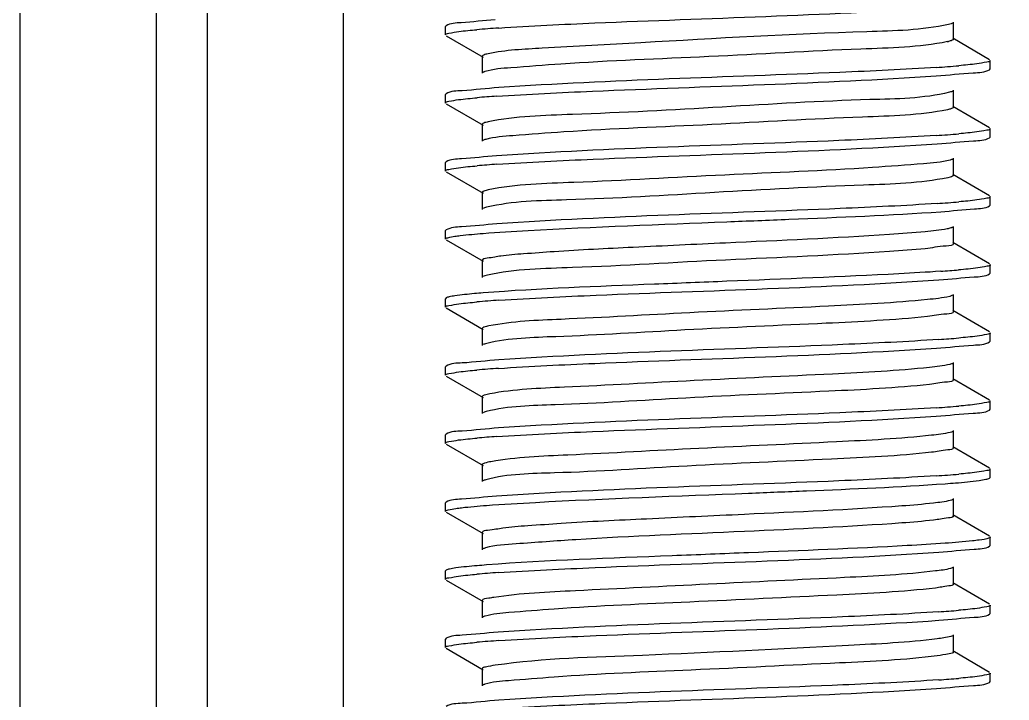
# Model space of a CAD drawing. Extents: x 27938 to 1042331, y -235042 to 1535213.
# Drawn here: x 701681.2 to 702027.2, y 768253.4 to 768491.5 of the extents above; entities that cross this region are included whole.
import ezdxf

# ---------------------------------------------------------------- set-up
doc = ezdxf.new("R2010")
doc.units = 0
doc.header["$LTSCALE"] = 1000
doc.header["$MEASUREMENT"] = 0
doc.styles.get("Standard").update_dxf_attribs({"font": 'gbenor.shx', "bigfont": 'gbcbig.shx'})
doc.dimstyles.get("Standard").update_dxf_attribs({"dimtxt": 0.18, "dimasz": 0.18, "dimexe": 0.18, "dimexo": 0.0625, "dimgap": 0.09, "dimtad": 0, "dimtih": 1, "dimtoh": 1, "dimdec": 4, "dimzin": 0, "dimdsep": 46, "dimtxsty": 'Standard', "dimcen": 0.09, "dimadec": 0, "dimazin": 0, "dimtfac": 1, "dimtdec": 4, "dimtofl": 0, "dimtmove": 0, "dimatfit": 3, "dimfxl": 1, "dimtolj": 1, "dimtzin": 0, "dimarcsym": 0})

msp = doc.modelspace()

# ---------------------------------------------------------------- linework, layer by layer
at = {"linetype": 'Continuous'}
for p, q in [((701681.22, 770483.4), (701681.22, 765742.38)), ((701728.85, 770483.4), (701728.85, 765742.38)), ((701746.71, 770483.4), (701746.71, 765742.38)), ((701794.33, 770483.4), (701794.33, 765742.38)), ((702007.67, 768484.69), (702007.67, 768490.64)), ((701830.28, 768489.41), (701830.05, 768489.15)), ((701830.05, 768486.18), (701830.05, 768489.15)), ((701830.05, 768486.18), (701830.05, 768489.15)), ((701830.28, 768485.91), (701843.2, 768478.43)), ((702020.33, 768477.51), (702007.41, 768484.99)), ((701842.94, 768478.73), (701842.94, 768472.78)), ((702020.56, 768474.27), (702020.56, 768477.25)), ((702020.56, 768474.27), (702020.56, 768477.25)), ((702020.33, 768474.01), (702020.56, 768474.27)), ((702007.67, 768460.87), (702007.67, 768466.83)), ((701830.28, 768465.6), (701830.05, 768465.34)), ((701830.05, 768462.36), (701830.05, 768465.34)), ((701830.05, 768462.36), (701830.05, 768465.34)), ((701830.28, 768462.1), (701843.2, 768454.62)), ((702006.24, 768460.17), (702005.61, 768460.02)), ((702020.33, 768453.69), (702007.41, 768461.18)), ((701842.94, 768454.92), (701842.94, 768448.97)), ((702020.56, 768450.46), (702020.56, 768453.43)), ((702020.56, 768450.46), (702020.56, 768453.43)), ((702020.33, 768450.2), (702020.56, 768450.46)), ((702007.67, 768437.06), (702007.67, 768443.01)), ((701830.28, 768441.79), (701830.05, 768441.53)), ((701830.05, 768438.55), (701830.05, 768441.53)), ((701830.05, 768438.55), (701830.05, 768441.53)), ((701830.28, 768438.29), (701843.2, 768430.81)), ((702006.53, 768436.43), (702005.66, 768436.22)), ((702020.33, 768429.88), (702007.41, 768437.36)), ((701842.94, 768431.11), (701842.94, 768425.16)), ((702020.56, 768426.64), (702020.56, 768429.62)), ((702020.56, 768426.64), (702020.56, 768429.62)), ((702020.33, 768426.38), (702020.56, 768426.64)), ((701830.28, 768417.97), (701830.05, 768417.71)), ((702007.67, 768413.25), (702007.67, 768419.2)), ((701830.05, 768414.74), (701830.05, 768417.71)), ((701830.05, 768414.74), (701830.05, 768417.71)), ((701830.28, 768414.48), (701843.2, 768406.99)), ((702020.33, 768406.07), (702007.41, 768413.55)), ((701842.94, 768407.3), (701842.94, 768401.34)), ((702020.56, 768402.83), (702020.56, 768405.81)), ((702020.56, 768402.83), (702020.56, 768405.81)), ((702020.33, 768402.57), (702020.56, 768402.83)), ((701830.28, 768394.16), (701830.05, 768393.9)), ((701830.05, 768390.92), (701830.05, 768393.9)), ((701830.05, 768390.92), (701830.05, 768393.9)), ((702007.67, 768389.44), (702007.67, 768395.39)), ((701830.28, 768390.66), (701843.2, 768383.18)), ((702020.33, 768382.26), (702007.41, 768389.74)), ((701842.94, 768383.48), (701842.94, 768377.53)), ((702020.56, 768379.02), (702020.56, 768381.99)), ((702020.56, 768379.02), (702020.56, 768381.99)), ((702020.33, 768378.76), (702020.56, 768379.02)), ((701830.28, 768370.35), (701830.05, 768370.09)), ((701830.05, 768367.11), (701830.05, 768370.09)), ((701830.05, 768367.11), (701830.05, 768370.09)), ((702007.67, 768365.62), (702007.67, 768371.58)), ((701830.28, 768366.85), (701843.2, 768359.37)), ((702020.33, 768358.44), (702007.41, 768365.92)), ((701842.94, 768359.67), (701842.94, 768353.72)), ((702020.56, 768355.2), (702020.56, 768358.18)), ((702020.56, 768355.2), (702020.56, 768358.18)), ((702020.33, 768354.94), (702020.56, 768355.2)), ((701830.28, 768346.54), (701830.05, 768346.28)), ((701830.05, 768343.3), (701830.05, 768346.28)), ((701830.05, 768343.3), (701830.05, 768346.28)), ((702007.67, 768341.81), (702007.67, 768347.76)), ((701830.28, 768343.04), (701843.2, 768335.56)), ((702020.33, 768334.63), (702007.41, 768342.11)), ((701842.94, 768335.86), (701842.94, 768329.9)), ((702020.33, 768331.13), (702020.56, 768331.39)), ((702020.56, 768331.39), (702020.56, 768334.37)), ((702020.56, 768331.39), (702020.56, 768334.37)), ((701830.28, 768322.72), (701830.05, 768322.46)), ((701830.05, 768319.49), (701830.05, 768322.46)), ((701830.05, 768319.49), (701830.05, 768322.46)), ((702007.67, 768318), (702007.67, 768323.95)), ((701830.28, 768319.22), (701843.2, 768311.74)), ((702020.33, 768310.82), (702007.41, 768318.3)), ((701842.94, 768312.04), (701842.94, 768306.09)), ((702020.33, 768307.32), (702020.56, 768307.58)), ((702020.56, 768307.58), (702020.56, 768310.56)), ((702020.56, 768307.58), (702020.56, 768310.56)), ((701830.28, 768298.91), (701830.05, 768298.65)), ((701830.05, 768295.67), (701830.05, 768298.65)), ((701830.05, 768295.67), (701830.05, 768298.65)), ((702007.67, 768294.18), (702007.67, 768300.14)), ((701830.28, 768295.41), (701843.2, 768287.93)), ((702020.33, 768287), (702007.41, 768294.49)), ((701842.94, 768288.23), (701842.94, 768282.28)), ((702020.56, 768283.77), (702020.56, 768286.74)), ((702020.56, 768283.77), (702020.56, 768286.74)), ((702020.33, 768283.51), (702020.56, 768283.77)), ((702007.67, 768270.37), (702007.67, 768276.33)), ((701830.28, 768275.1), (701830.05, 768274.84)), ((701830.05, 768271.86), (701830.05, 768274.84)), ((701830.05, 768271.86), (701830.05, 768274.84)), ((701830.28, 768271.6), (701843.2, 768264.12)), ((702020.33, 768263.19), (702007.41, 768270.67)), ((701842.94, 768264.42), (701842.94, 768258.47)), ((702020.56, 768259.95), (702020.56, 768262.93)), ((702020.56, 768259.95), (702020.56, 768262.93)), ((702020.33, 768259.69), (702020.56, 768259.95))]:
    msp.add_line(p, q, dxfattribs=at)
for centre, radius, start, end in [((701876.2, 768069.9), 419.59, 93.7629, 94.806), ((702001.66, 768502.92), 19.48, 281.4729, 282.6156), ((701974.11, 768897.28), 423.36, 273.7391, 274.8053), ((701875.27, 768057.78), 407.86, 93.8436, 94.8037), ((701974.02, 768874.53), 424.43, 273.7327, 274.805), ((701875.41, 768032.22), 409.61, 93.832, 94.8034), ((701974.46, 768845.21), 418.9, 273.7674, 274.8061), ((701976.11, 768800.74), 398.18, 273.9056, 274.8068), ((701876.34, 767972.89), 421.36, 93.7522, 94.8054), ((701975.26, 768787.62), 408.9, 273.8366, 274.8035), ((701876.18, 767951.06), 419.37, 93.7643, 94.806), ((701974.09, 768778.44), 423.59, 273.7377, 274.8053), ((701875.26, 767938.77), 407.8, 93.844, 94.8037), ((701974.01, 768755.65), 424.61, 273.7316, 274.805), ((701875.92, 767882.98), 416, 93.7865, 94.8061), ((701975.17, 768693.41), 409.95, 273.8297, 274.8033), ((701876.33, 767854), 421.18, 93.7533, 94.8055), ((701975.25, 768668.61), 408.96, 273.8363, 274.8035)]:
    msp.add_arc(centre, radius, start, end, dxfattribs=at)
for points, knots in [([(701848.67, 768488.58), (701859.87, 768489.34), (701910.88, 768491.79), (701961.96, 768493.01), (702001.72, 768495.66)], [0, 0, 0, 0, 0.219814, 1, 1, 1, 1]), ([(701847.39, 768491.47), (701843.43, 768491.2), (701837.88, 768490.43), (701831.83, 768490.3), (701830.28, 768489.41)], [0, 0, 0, 0, 0.689661, 1, 1, 1, 1]), ([(701830.05, 768486.18), (701830.05, 768486.61), (701832.37, 768486.9), (701833.54, 768487.22), (701834.71, 768487.37)], [0, 0, 0, 0, 0.271257, 1, 1, 1, 1]), ([(702005.92, 768489.86), (701996.62, 768487.77), (701960.44, 768487.03), (701913.23, 768484.29), (701869.11, 768481.72), (701851.15, 768480.88), (701844.94, 768479.57)], [0, 0, 0, 0, 0.177164, 0.667524, 0.881863, 1, 1, 1, 1]), ([(702007.4, 768490.34), (702007.22, 768490.23), (702006.73, 768490.05), (702006.22, 768489.93), (702005.92, 768489.86)], [0, 0, 0, 0, 0.400253, 1, 1, 1, 1]), ([(702005.54, 768483.82), (701995.62, 768481.81), (701967.59, 768481.18), (701922.69, 768478.36), (701881.74, 768476.97), (701855.77, 768474.84), (701846.79, 768474.24), (701843.88, 768473.35)], [0, 0, 0, 0, 0.187313, 0.515693, 0.835167, 0.943815, 1, 1, 1, 1]), ([(702007.66, 768484.69), (702007.66, 768484.49), (702006.9, 768484.13), (702006.36, 768484), (702005.92, 768483.9)], [0, 0, 0, 0, 0.300595, 1, 1, 1, 1]), ([(701844.94, 768479.57), (701844.43, 768479.46), (701843.83, 768479.33), (701842.94, 768478.95), (701842.95, 768478.73)], [0, 0, 0, 0, 0.704879, 1, 1, 1, 1]), ([(702020.56, 768477.25), (702020.56, 768476.8), (702018.21, 768476.52), (702017.03, 768476.2), (702015.85, 768476.05)], [0, 0, 0, 0, 0.271089, 1, 1, 1, 1]), ([(701843.88, 768473.35), (701843.75, 768473.31), (701843.52, 768473.24), (701843.3, 768473.14), (701843.2, 768473.08)], [0, 0, 0, 0, 0.566993, 1, 1, 1, 1]), ([(702001.72, 768474.82), (701990.48, 768474.07), (701939.46, 768471.63), (701888.38, 768470.41), (701848.67, 768467.75)], [0, 0, 0, 0, 0.220557, 1, 1, 1, 1]), ([(702001.66, 768471.84), (702005.98, 768472.13), (702012.04, 768472.97), (702018.65, 768473.04), (702020.33, 768474.01)], [0, 0, 0, 0, 0.69122, 1, 1, 1, 1]), ([(701847.93, 768464.72), (701859.09, 768465.48), (701910.33, 768467.95), (701961.63, 768469.18), (702001.66, 768471.84)], [0, 0, 0, 0, 0.218031, 1, 1, 1, 1]), ([(701848.67, 768467.75), (701844.41, 768467.46), (701838.44, 768466.64), (701831.94, 768466.55), (701830.28, 768465.6)], [0, 0, 0, 0, 0.690963, 1, 1, 1, 1]), ([(702007.4, 768466.53), (702007.26, 768466.44), (702006.87, 768466.29), (702006.47, 768466.18), (702006.24, 768466.12)], [0, 0, 0, 0, 0.410783, 1, 1, 1, 1]), ([(701830.05, 768462.36), (701830.05, 768462.79), (701832.32, 768463.08), (701833.47, 768463.39), (701834.62, 768463.54)], [0, 0, 0, 0, 0.271613, 1, 1, 1, 1]), ([(702006.24, 768466.12), (701997.2, 768463.88), (701970.35, 768463.63), (701926.57, 768460.85), (701882.12, 768458.42), (701854.62, 768457.78), (701844.96, 768455.76)], [0, 0, 0, 0, 0.172802, 0.492825, 0.816897, 1, 1, 1, 1]), ([(702005.61, 768460.02), (701995.85, 768458.01), (701968.11, 768457.4), (701923.52, 768454.6), (701882.67, 768453.15), (701856.42, 768451.12), (701847.23, 768450.45), (701844.15, 768449.62)], [0, 0, 0, 0, 0.184784, 0.510672, 0.830509, 0.940967, 1, 1, 1, 1]), ([(702007.66, 768460.87), (702007.66, 768460.71), (702007.06, 768460.37), (702006.6, 768460.26), (702006.24, 768460.17)], [0, 0, 0, 0, 0.308524, 1, 1, 1, 1]), ([(701844.96, 768455.76), (701844.45, 768455.66), (701843.84, 768455.52), (701842.95, 768455.14), (701842.95, 768454.92)], [0, 0, 0, 0, 0.705132, 1, 1, 1, 1]), ([(702020.56, 768453.43), (702020.56, 768452.99), (702018.2, 768452.71), (702017.01, 768452.39), (702015.83, 768452.23)], [0, 0, 0, 0, 0.271033, 1, 1, 1, 1]), ([(701844.15, 768449.62), (701843.96, 768449.57), (701843.64, 768449.47), (701843.33, 768449.34), (701843.2, 768449.27)], [0, 0, 0, 0, 0.580357, 1, 1, 1, 1]), ([(702001.66, 768451), (701990.32, 768450.25), (701939.08, 768447.79), (701887.77, 768446.6), (701847.93, 768443.89)], [0, 0, 0, 0, 0.221461, 1, 1, 1, 1]), ([(702001.99, 768448.05), (702006.23, 768448.33), (702012.18, 768449.16), (702018.68, 768449.25), (702020.33, 768450.2)], [0, 0, 0, 0, 0.690907, 1, 1, 1, 1]), ([(701848.03, 768440.92), (701859.24, 768441.68), (701910.55, 768444.15), (701961.93, 768445.36), (702001.99, 768448.05)], [0, 0, 0, 0, 0.218602, 1, 1, 1, 1]), ([(701847.93, 768443.89), (701843.84, 768443.61), (701838.12, 768442.81), (701831.87, 768442.7), (701830.28, 768441.79)], [0, 0, 0, 0, 0.690198, 1, 1, 1, 1]), ([(702006.53, 768442.38), (702003.5, 768441.54), (701994.36, 768440.89), (701968.18, 768438.83), (701927.3, 768437.39), (701882.63, 768434.59), (701854.82, 768433.98), (701845.02, 768431.96)], [0, 0, 0, 0, 0.058314, 0.16832, 0.488078, 0.814598, 1, 1, 1, 1]), ([(702007.4, 768442.71), (702007.29, 768442.65), (702007, 768442.52), (702006.7, 768442.43), (702006.53, 768442.38)], [0, 0, 0, 0, 0.422831, 1, 1, 1, 1]), ([(701830.05, 768438.55), (701830.05, 768438.98), (701832.34, 768439.27), (701833.5, 768439.58), (701834.65, 768439.73)], [0, 0, 0, 0, 0.271515, 1, 1, 1, 1]), ([(702005.66, 768436.22), (701996.03, 768434.21), (701968.6, 768433.57), (701924.24, 768431.12), (701880.43, 768428.39), (701853.55, 768428.08), (701844.45, 768425.88)], [0, 0, 0, 0, 0.182564, 0.506012, 0.826068, 1, 1, 1, 1]), ([(702007.66, 768437.06), (702007.66, 768436.92), (702007.21, 768436.61), (702006.82, 768436.51), (702006.53, 768436.43)], [0, 0, 0, 0, 0.318416, 1, 1, 1, 1]), ([(701845.02, 768431.96), (701844.49, 768431.85), (701843.87, 768431.71), (701842.95, 768431.33), (701842.95, 768431.11)], [0, 0, 0, 0, 0.705784, 1, 1, 1, 1]), ([(702020.56, 768429.62), (702020.56, 768429.18), (702018.24, 768428.9), (702017.07, 768428.58), (702015.9, 768428.43)], [0, 0, 0, 0, 0.271288, 1, 1, 1, 1]), ([(701844.45, 768425.88), (701844.2, 768425.82), (701843.77, 768425.71), (701843.36, 768425.55), (701843.21, 768425.46)], [0, 0, 0, 0, 0.591995, 1, 1, 1, 1]), ([(702001.99, 768427.21), (701990.68, 768426.45), (701939.36, 768423.99), (701887.98, 768422.8), (701848.03, 768420.08)], [0, 0, 0, 0, 0.220602, 1, 1, 1, 1]), ([(702003.23, 768424.32), (702007.18, 768424.59), (702012.74, 768425.36), (702018.78, 768425.49), (702020.33, 768426.38)], [0, 0, 0, 0, 0.689629, 1, 1, 1, 1]), ([(701928.42, 768420.81), (701935.67, 768421.1), (701960.61, 768422.12), (701985.56, 768423.1), (702003.23, 768424.32)], [0, 0, 0, 0, 0.290468, 1, 1, 1, 1]), ([(701848.03, 768420.08), (701843.92, 768419.8), (701838.16, 768419), (701831.88, 768418.89), (701830.28, 768417.97)], [0, 0, 0, 0, 0.690304, 1, 1, 1, 1]), ([(701843.23, 768416.75), (701848.47, 768417.16), (701876.85, 768418.86), (701905.26, 768419.89), (701928.42, 768420.81)], [0, 0, 0, 0, 0.184687, 1, 1, 1, 1]), ([(702006.79, 768418.65), (702006.34, 768418.51), (702003.38, 768417.86), (702000.36, 768417.58), (701997.81, 768417.33)], [0, 0, 0, 0, 0.153321, 1, 1, 1, 1]), ([(702007.41, 768418.9), (702007.32, 768418.85), (702007.12, 768418.76), (702006.91, 768418.69), (702006.79, 768418.65)], [0, 0, 0, 0, 0.43669, 1, 1, 1, 1]), ([(701830.05, 768414.74), (701830.05, 768415.06), (701831.65, 768415.39), (701832.52, 768415.61), (701833.35, 768415.74)], [0, 0, 0, 0, 0.277625, 1, 1, 1, 1]), ([(701833.35, 768415.74), (701833.98, 768415.83), (701837.26, 768416.27), (701840.56, 768416.54), (701843.23, 768416.75)], [0, 0, 0, 0, 0.190334, 1, 1, 1, 1]), ([(701997.81, 768417.33), (701993.64, 768416.92), (701970.39, 768415.24), (701947.1, 768414.25), (701928, 768413.37)], [0, 0, 0, 0, 0.179859, 1, 1, 1, 1]), ([(701928, 768413.37), (701917.22, 768412.88), (701897.28, 768411.94), (701873.55, 768410.78), (701858.45, 768409.64), (701850.1, 768409.07), (701846.21, 768408.17), (701842.95, 768407.9), (701842.95, 768407.3)], [0, 0, 0, 0, 0.37902, 0.702957, 0.82783, 0.920921, 0.978777, 1, 1, 1, 1]), ([(701997.81, 768411.38), (701993.64, 768410.97), (701970.39, 768409.28), (701947.1, 768408.3), (701928, 768407.42)], [0, 0, 0, 0, 0.179859, 1, 1, 1, 1]), ([(702007.66, 768413.25), (702007.67, 768412.36), (702002.57, 768412.37), (702000.27, 768411.61), (701997.81, 768411.38)], [0, 0, 0, 0, 0.264851, 1, 1, 1, 1]), ([(701928, 768407.42), (701910.16, 768406.6), (701882.51, 768404.7), (701854.46, 768404.29), (701844.73, 768402.13)], [0, 0, 0, 0, 0.641833, 1, 1, 1, 1]), ([(702020.56, 768405.81), (702020.56, 768405.39), (702018.4, 768405.1), (702017.29, 768404.8), (702016.2, 768404.66)], [0, 0, 0, 0, 0.272355, 1, 1, 1, 1]), ([(701844.73, 768402.13), (701844.42, 768402.06), (701843.9, 768401.93), (701843.39, 768401.75), (701843.21, 768401.64)], [0, 0, 0, 0, 0.600683, 1, 1, 1, 1]), ([(702003.23, 768403.48), (701998.35, 768403.15), (701973.43, 768401.72), (701948.48, 768400.78), (701928.42, 768399.98)], [0, 0, 0, 0, 0.195815, 1, 1, 1, 1]), ([(702002.62, 768400.47), (702006.72, 768400.75), (702012.47, 768401.54), (702018.73, 768401.65), (702020.33, 768402.57)], [0, 0, 0, 0, 0.690247, 1, 1, 1, 1]), ([(701928.42, 768399.98), (701919.99, 768399.64), (701891.58, 768398.47), (701863.16, 768397.48), (701843.23, 768395.92)], [0, 0, 0, 0, 0.296913, 1, 1, 1, 1]), ([(701848.77, 768393.34), (701860.09, 768394.1), (701911.37, 768396.56), (701962.72, 768397.75), (702002.62, 768400.47)], [0, 0, 0, 0, 0.220973, 1, 1, 1, 1]), ([(701833.35, 768394.9), (701832.69, 768394.8), (701831.66, 768394.61), (701830.61, 768394.35), (701830.28, 768394.16)], [0, 0, 0, 0, 0.636492, 1, 1, 1, 1]), ([(701843.23, 768395.92), (701842.21, 768395.84), (701838.91, 768395.56), (701835.62, 768395.25), (701833.35, 768394.9)], [0, 0, 0, 0, 0.308662, 1, 1, 1, 1]), ([(701998.58, 768393.59), (701987.07, 768392.43), (701959.34, 768391.01), (701916.6, 768389.16), (701877.09, 768386.83), (701853.5, 768386.02), (701845.19, 768384.37)], [0, 0, 0, 0, 0.225861, 0.54177, 0.834708, 1, 1, 1, 1]), ([(702007.41, 768395.09), (702007.09, 768394.9), (702004.16, 768394.11), (702001.19, 768393.85), (701998.58, 768393.59)], [0, 0, 0, 0, 0.12359, 1, 1, 1, 1]), ([(701830.05, 768390.92), (701830.05, 768391.37), (701832.39, 768391.65), (701833.57, 768391.97), (701834.74, 768392.12)], [0, 0, 0, 0, 0.271161, 1, 1, 1, 1]), ([(701998.58, 768387.64), (701986.83, 768386.45), (701958.55, 768385.01), (701915.18, 768383.22), (701875.74, 768380.63), (701852.36, 768380.15), (701844.49, 768378.26)], [0, 0, 0, 0, 0.229569, 0.549908, 0.842706, 1, 1, 1, 1]), ([(702007.66, 768389.44), (702007.67, 768388.61), (702002.99, 768388.56), (702000.85, 768387.87), (701998.58, 768387.64)], [0, 0, 0, 0, 0.265506, 1, 1, 1, 1]), ([(701845.19, 768384.37), (701844.62, 768384.26), (701843.96, 768384.11), (701842.95, 768383.72), (701842.94, 768383.48)], [0, 0, 0, 0, 0.707927, 1, 1, 1, 1]), ([(702020.56, 768381.99), (702020.56, 768381.56), (702018.28, 768381.28), (702017.12, 768380.96), (702015.97, 768380.81)], [0, 0, 0, 0, 0.271556, 1, 1, 1, 1]), ([(701844.49, 768378.26), (701844.23, 768378.2), (701843.79, 768378.09), (701843.37, 768377.92), (701843.21, 768377.83)], [0, 0, 0, 0, 0.592962, 1, 1, 1, 1]), ([(701848.65, 768369.52), (701859.85, 768370.27), (701910.87, 768372.72), (701961.94, 768373.94), (702001.7, 768376.59)], [0, 0, 0, 0, 0.219771, 1, 1, 1, 1]), ([(702002.62, 768379.63), (701991.43, 768378.87), (701940.15, 768376.4), (701888.81, 768375.18), (701848.77, 768372.5)], [0, 0, 0, 0, 0.218362, 1, 1, 1, 1]), ([(702001.7, 768376.59), (702006.02, 768376.88), (702012.06, 768377.72), (702018.65, 768377.79), (702020.33, 768378.76)], [0, 0, 0, 0, 0.691176, 1, 1, 1, 1]), ([(701848.77, 768372.5), (701844.49, 768372.22), (701838.49, 768371.39), (701831.94, 768371.3), (701830.28, 768370.35)], [0, 0, 0, 0, 0.691058, 1, 1, 1, 1]), ([(701999.32, 768369.86), (701988.04, 768368.67), (701960.57, 768367.27), (701917.97, 768365.39), (701878.09, 768363.12), (701854.12, 768362.21), (701845.54, 768360.62)], [0, 0, 0, 0, 0.220957, 0.535192, 0.830069, 1, 1, 1, 1]), ([(702007.41, 768371.27), (702007.11, 768371.1), (702004.43, 768370.35), (702001.71, 768370.11), (701999.32, 768369.86)], [0, 0, 0, 0, 0.125811, 1, 1, 1, 1]), ([(701830.05, 768367.11), (701830.05, 768367.55), (701832.37, 768367.83), (701833.54, 768368.15), (701834.71, 768368.3)], [0, 0, 0, 0, 0.271269, 1, 1, 1, 1]), ([(701999.32, 768363.9), (701987.62, 768362.67), (701959.2, 768361.23), (701915.48, 768359.45), (701875.72, 768356.73), (701852.12, 768356.4), (701844.3, 768354.41)], [0, 0, 0, 0, 0.227343, 0.549346, 0.844044, 1, 1, 1, 1]), ([(702007.66, 768365.62), (702007.67, 768364.86), (702003.38, 768364.74), (702001.41, 768364.12), (701999.32, 768363.9)], [0, 0, 0, 0, 0.266267, 1, 1, 1, 1]), ([(701845.54, 768360.62), (701844.89, 768360.5), (701844.14, 768360.33), (701842.95, 768359.94), (701842.94, 768359.67)], [0, 0, 0, 0, 0.7122, 1, 1, 1, 1]), ([(702001.7, 768355.76), (701990.46, 768355.01), (701939.45, 768352.56), (701888.37, 768351.35), (701848.65, 768348.68)], [0, 0, 0, 0, 0.2206, 1, 1, 1, 1]), ([(702020.56, 768358.18), (702020.56, 768357.74), (702018.21, 768357.46), (702017.02, 768357.14), (702015.84, 768356.98)], [0, 0, 0, 0, 0.271076, 1, 1, 1, 1]), ([(701844.3, 768354.41), (701844.08, 768354.35), (701843.71, 768354.24), (701843.34, 768354.1), (701843.21, 768354.02)], [0, 0, 0, 0, 0.585894, 1, 1, 1, 1]), ([(701847.93, 768345.66), (701859.08, 768346.42), (701910.32, 768348.89), (701961.62, 768350.11), (702001.64, 768352.78)], [0, 0, 0, 0, 0.218012, 1, 1, 1, 1]), ([(702001.64, 768352.78), (702005.97, 768353.06), (702012.03, 768353.9), (702018.65, 768353.98), (702020.33, 768354.94)], [0, 0, 0, 0, 0.69123, 1, 1, 1, 1]), ([(701848.65, 768348.68), (701844.4, 768348.4), (701838.44, 768347.57), (701831.94, 768347.49), (701830.28, 768346.54)], [0, 0, 0, 0, 0.69095, 1, 1, 1, 1]), ([(702000.03, 768346.12), (701988.99, 768344.91), (701961.83, 768343.54), (701919.43, 768341.62), (701879.19, 768339.41), (701854.85, 768338.41), (701845.97, 768336.89)], [0, 0, 0, 0, 0.215853, 0.528156, 0.824971, 1, 1, 1, 1]), ([(702007.41, 768347.46), (702007.13, 768347.3), (702004.7, 768346.59), (702002.2, 768346.36), (702000.03, 768346.12)], [0, 0, 0, 0, 0.128207, 1, 1, 1, 1]), ([(701830.05, 768343.3), (701830.05, 768343.73), (701832.32, 768344.02), (701833.47, 768344.33), (701834.62, 768344.48)], [0, 0, 0, 0, 0.271616, 1, 1, 1, 1]), ([(702007.66, 768341.81), (702007.67, 768341.11), (702003.77, 768340.93), (702001.94, 768340.37), (702000.03, 768340.17)], [0, 0, 0, 0, 0.267184, 1, 1, 1, 1]), ([(702000.03, 768340.17), (701988.39, 768338.89), (701959.86, 768337.46), (701915.85, 768335.68), (701875.77, 768332.84), (701851.94, 768332.66), (701844.15, 768330.55)], [0, 0, 0, 0, 0.224873, 0.548357, 0.845013, 1, 1, 1, 1]), ([(701845.97, 768336.89), (701845.21, 768336.76), (701844.37, 768336.56), (701842.95, 768336.16), (701842.94, 768335.86)], [0, 0, 0, 0, 0.716288, 1, 1, 1, 1]), ([(702001.64, 768331.94), (701990.31, 768331.19), (701939.07, 768328.73), (701887.77, 768327.54), (701847.93, 768324.82)], [0, 0, 0, 0, 0.221489, 1, 1, 1, 1]), ([(702020.56, 768334.37), (702020.56, 768333.92), (702018.2, 768333.65), (702017.01, 768333.32), (702015.83, 768333.17)], [0, 0, 0, 0, 0.271024, 1, 1, 1, 1]), ([(701844.15, 768330.55), (701843.96, 768330.5), (701843.64, 768330.41), (701843.33, 768330.28), (701843.21, 768330.21)], [0, 0, 0, 0, 0.579461, 1, 1, 1, 1]), ([(701936.06, 768325.87), (701942.81, 768326.14), (701965.72, 768327.09), (701988.64, 768328.01), (702004.78, 768329.18)], [0, 0, 0, 0, 0.294536, 1, 1, 1, 1]), ([(702004.78, 768329.18), (702006, 768329.27), (702009.95, 768329.57), (702013.9, 768329.92), (702016.62, 768330.3)], [0, 0, 0, 0, 0.308238, 1, 1, 1, 1]), ([(702016.62, 768330.3), (702017.43, 768330.41), (702018.67, 768330.63), (702019.94, 768330.91), (702020.33, 768331.13)], [0, 0, 0, 0, 0.643888, 1, 1, 1, 1]), ([(701847.93, 768324.82), (701843.84, 768324.54), (701838.11, 768323.75), (701831.87, 768323.64), (701830.28, 768322.72)], [0, 0, 0, 0, 0.690195, 1, 1, 1, 1]), ([(701844.4, 768321.59), (701850.13, 768322.02), (701880.66, 768323.79), (701911.23, 768324.87), (701936.06, 768325.87)], [0, 0, 0, 0, 0.18765, 1, 1, 1, 1]), ([(701833.68, 768320.53), (701834.36, 768320.63), (701837.92, 768321.08), (701841.5, 768321.37), (701844.4, 768321.59)], [0, 0, 0, 0, 0.190818, 1, 1, 1, 1]), ([(702000.72, 768322.38), (701997.02, 768321.96), (701975.01, 768320.21), (701952.95, 768319.28), (701934.6, 768318.43)], [0, 0, 0, 0, 0.168264, 1, 1, 1, 1]), ([(702007.41, 768323.65), (702007.15, 768323.5), (702004.95, 768322.83), (702002.68, 768322.61), (702000.72, 768322.38)], [0, 0, 0, 0, 0.130748, 1, 1, 1, 1]), ([(701830.05, 768319.49), (701830.05, 768319.84), (701831.82, 768320.16), (701832.77, 768320.4), (701833.68, 768320.53)], [0, 0, 0, 0, 0.275706, 1, 1, 1, 1]), ([(701934.6, 768318.43), (701923.18, 768317.9), (701901.86, 768316.91), (701876.39, 768315.7), (701859.97, 768314.49), (701850.81, 768313.93), (701846.56, 768312.93), (701842.95, 768312.71), (701842.94, 768312.04)], [0, 0, 0, 0, 0.372666, 0.697897, 0.824569, 0.919388, 0.97842, 1, 1, 1, 1]), ([(702007.67, 768318), (702007.67, 768317.36), (702004.14, 768317.13), (702002.45, 768316.63), (702000.72, 768316.43)], [0, 0, 0, 0, 0.268221, 1, 1, 1, 1]), ([(702000.72, 768316.43), (701997.02, 768316.01), (701975.01, 768314.25), (701952.95, 768313.32), (701934.6, 768312.47)], [0, 0, 0, 0, 0.168264, 1, 1, 1, 1]), ([(701934.6, 768312.47), (701914.94, 768311.56), (701888.24, 768310.64), (701858.17, 768308.32), (701847.5, 768307.7), (701844.03, 768306.71)], [0, 0, 0, 0, 0.650517, 0.880557, 1, 1, 1, 1]), ([(702004.78, 768308.34), (702000.36, 768308.02), (701977.46, 768306.66), (701954.54, 768305.77), (701936.06, 768305.03)], [0, 0, 0, 0, 0.19327, 1, 1, 1, 1]), ([(702002.56, 768305.21), (702006.67, 768305.49), (702012.44, 768306.29), (702018.72, 768306.4), (702020.33, 768307.32)], [0, 0, 0, 0, 0.69031, 1, 1, 1, 1]), ([(702016.62, 768309.46), (702015.87, 768309.36), (702011.93, 768308.88), (702007.98, 768308.57), (702004.78, 768308.34)], [0, 0, 0, 0, 0.190506, 1, 1, 1, 1]), ([(702020.56, 768310.56), (702020.56, 768310.43), (702019.15, 768309.55), (702017.87, 768309.64), (702016.62, 768309.46)], [0, 0, 0, 0, 0.08898, 1, 1, 1, 1]), ([(701844.03, 768306.71), (701843.86, 768306.66), (701843.58, 768306.57), (701843.31, 768306.46), (701843.21, 768306.39)], [0, 0, 0, 0, 0.573615, 1, 1, 1, 1]), ([(701936.06, 768305.03), (701927.14, 768304.67), (701896.58, 768303.43), (701866, 768302.38), (701844.4, 768300.76)], [0, 0, 0, 0, 0.291869, 1, 1, 1, 1]), ([(701848.45, 768298.07), (701859.74, 768298.83), (701911.11, 768301.3), (701962.55, 768302.49), (702002.56, 768305.21)], [0, 0, 0, 0, 0.220168, 1, 1, 1, 1]), ([(701844.4, 768300.76), (701843.3, 768300.67), (701839.72, 768300.39), (701836.14, 768300.06), (701833.68, 768299.7)], [0, 0, 0, 0, 0.308073, 1, 1, 1, 1]), ([(701830.05, 768295.67), (701830.05, 768296.11), (701832.35, 768296.39), (701833.51, 768296.71), (701834.67, 768296.86)], [0, 0, 0, 0, 0.271401, 1, 1, 1, 1]), ([(701833.68, 768299.7), (701832.94, 768299.59), (701831.8, 768299.39), (701830.64, 768299.12), (701830.28, 768298.91)], [0, 0, 0, 0, 0.640469, 1, 1, 1, 1]), ([(702001.37, 768298.65), (701990.83, 768297.38), (701964.32, 768296.06), (701922.35, 768294.09), (701881.46, 768291.97), (701856.37, 768290.83), (701846.93, 768289.41)], [0, 0, 0, 0, 0.205692, 0.514145, 0.814818, 1, 1, 1, 1]), ([(702007.41, 768299.84), (702007.17, 768299.7), (702005.19, 768299.07), (702003.14, 768298.86), (702001.37, 768298.65)], [0, 0, 0, 0, 0.133548, 1, 1, 1, 1]), ([(702007.67, 768294.18), (702007.67, 768293.6), (702004.49, 768293.32), (702002.94, 768292.88), (702001.37, 768292.69)], [0, 0, 0, 0, 0.269573, 1, 1, 1, 1]), ([(702001.37, 768292.69), (701989.91, 768291.32), (701961.23, 768290), (701916.83, 768287.74), (701878.51, 768286.24), (701854.75, 768284.28), (701846.6, 768283.66), (701843.93, 768282.86)], [0, 0, 0, 0, 0.219299, 0.545275, 0.845986, 0.946989, 1, 1, 1, 1]), ([(701846.93, 768289.41), (701846.35, 768289.33), (701845.21, 768289), (701842.95, 768289.04), (701842.94, 768288.23)], [0, 0, 0, 0, 0.420943, 1, 1, 1, 1]), ([(702020.56, 768286.74), (702020.56, 768286.31), (702018.27, 768286.02), (702017.11, 768285.71), (702015.95, 768285.56)], [0, 0, 0, 0, 0.271495, 1, 1, 1, 1]), ([(702002.56, 768284.37), (701991.33, 768283.61), (701939.96, 768281.14), (701888.53, 768279.93), (701848.45, 768277.23)], [0, 0, 0, 0, 0.218828, 1, 1, 1, 1]), ([(702002.61, 768281.4), (702006.71, 768281.68), (702012.46, 768282.48), (702018.73, 768282.59), (702020.33, 768283.51)], [0, 0, 0, 0, 0.69025, 1, 1, 1, 1]), ([(701843.93, 768282.86), (701843.78, 768282.82), (701843.54, 768282.74), (701843.3, 768282.64), (701843.21, 768282.58)], [0, 0, 0, 0, 0.56834, 1, 1, 1, 1]), ([(701848.76, 768274.28), (701860.08, 768275.03), (701911.36, 768277.49), (701962.71, 768278.68), (702002.61, 768281.4)], [0, 0, 0, 0, 0.220945, 1, 1, 1, 1]), ([(701848.45, 768277.23), (701844.24, 768276.95), (701838.35, 768276.13), (701831.92, 768276.04), (701830.28, 768275.1)], [0, 0, 0, 0, 0.690745, 1, 1, 1, 1]), ([(702007.41, 768276.02), (702007.19, 768275.9), (702005.41, 768275.31), (702003.57, 768275.11), (702001.99, 768274.91)], [0, 0, 0, 0, 0.136537, 1, 1, 1, 1]), ([(701830.05, 768271.86), (701830.05, 768272.3), (701832.39, 768272.58), (701833.56, 768272.9), (701834.74, 768273.05)], [0, 0, 0, 0, 0.27117, 1, 1, 1, 1]), ([(702001.99, 768274.91), (701991.71, 768273.61), (701957.32, 768271.98), (701905.87, 768269.07), (701864.5, 768268.08), (701847.45, 768265.68)], [0, 0, 0, 0, 0.200632, 0.666276, 1, 1, 1, 1]), ([(702007.67, 768270.37), (702007.67, 768269.84), (702004.82, 768269.53), (702003.41, 768269.14), (702001.99, 768268.96)], [0, 0, 0, 0, 0.271092, 1, 1, 1, 1]), ([(701847.45, 768265.68), (701846.32, 768265.52), (701845.15, 768265.22), (701842.94, 768264.85), (701842.94, 768264.42)], [0, 0, 0, 0, 0.724965, 1, 1, 1, 1]), ([(702001.99, 768268.96), (701990.65, 768267.53), (701961.93, 768266.24), (701917.33, 768263.94), (701878.64, 768262.46), (701854.69, 768260.44), (701846.49, 768259.85), (701843.84, 768259.03)], [0, 0, 0, 0, 0.216257, 0.543315, 0.846143, 0.947493, 1, 1, 1, 1]), ([(702020.56, 768262.93), (702020.56, 768262.5), (702018.27, 768262.21), (702017.12, 768261.9), (702015.97, 768261.75)], [0, 0, 0, 0, 0.271553, 1, 1, 1, 1]), ([(701843.84, 768259.03), (701843.72, 768258.99), (701843.5, 768258.91), (701843.29, 768258.82), (701843.2, 768258.77)], [0, 0, 0, 0, 0.563561, 1, 1, 1, 1]), ([(702002.61, 768260.57), (701991.43, 768259.8), (701940.14, 768257.33), (701888.8, 768256.12), (701848.76, 768253.44)], [0, 0, 0, 0, 0.21838, 1, 1, 1, 1]), ([(702001.69, 768257.53), (702006.01, 768257.81), (702012.05, 768258.65), (702018.65, 768258.73), (702020.33, 768259.69)], [0, 0, 0, 0, 0.691188, 1, 1, 1, 1]), ([(701848.64, 768250.46), (701859.84, 768251.21), (701910.85, 768253.66), (701961.93, 768254.88), (702001.69, 768257.53)], [0, 0, 0, 0, 0.219727, 1, 1, 1, 1]), ([(701848.76, 768253.44), (701844.48, 768253.15), (701838.48, 768252.32), (701831.94, 768252.24), (701830.28, 768251.28)], [0, 0, 0, 0, 0.691048, 1, 1, 1, 1])]:
    msp.add_open_spline(points, degree=3, knots=knots, dxfattribs=at)
for points in [[(701834.71, 768487.37), (701836.82, 768487.64), (701838.93, 768487.83), (701841.05, 768488.01)], [(702015.85, 768476.05), (702013.76, 768475.78), (702011.67, 768475.59), (702009.57, 768475.41)], [(701834.62, 768463.54), (701836.78, 768463.82), (701838.95, 768464.02), (701841.11, 768464.21)], [(702015.83, 768452.23), (702013.75, 768451.97), (702011.66, 768451.77), (702009.58, 768451.6)], [(701834.65, 768439.73), (701836.8, 768440.01), (701838.95, 768440.21), (701841.11, 768440.39)], [(702015.9, 768428.43), (702013.8, 768428.16), (702011.68, 768427.96), (702009.56, 768427.78)], [(702016.2, 768404.66), (702013.96, 768404.36), (702011.72, 768404.15), (702009.47, 768403.96)], [(701834.74, 768392.12), (701836.84, 768392.39), (701838.94, 768392.58), (701841.04, 768392.76)], [(702015.97, 768380.81), (702013.82, 768380.53), (702011.66, 768380.33), (702009.5, 768380.15)], [(701834.71, 768368.3), (701836.82, 768368.57), (701838.93, 768368.77), (701841.05, 768368.95)], [(702015.84, 768356.98), (702013.76, 768356.72), (702011.67, 768356.52), (702009.57, 768356.34)], [(701834.62, 768344.48), (701836.78, 768344.76), (701838.95, 768344.96), (701841.11, 768345.14)], [(702015.83, 768333.17), (702013.75, 768332.9), (702011.66, 768332.71), (702009.58, 768332.53)], [(701834.67, 768296.86), (701836.8, 768297.13), (701838.93, 768297.33), (701841.06, 768297.51)], [(702015.95, 768285.56), (702013.81, 768285.28), (702011.66, 768285.08), (702009.5, 768284.9)], [(701834.74, 768273.05), (701836.83, 768273.32), (701838.94, 768273.52), (701841.04, 768273.7)], [(702015.97, 768261.75), (702013.82, 768261.47), (702011.66, 768261.27), (702009.5, 768261.09)]]:
    msp.add_open_spline(points, degree=3, dxfattribs=at)

# ---------------------------------------------------------------- leaders
msp.add_leader([(701952.9, 767895.24), (702942.26, 768341.69)], dimstyle='Standard', override={"dimgap": 20, "dimtad": 0})

doc.saveas('drawing.dxf')
